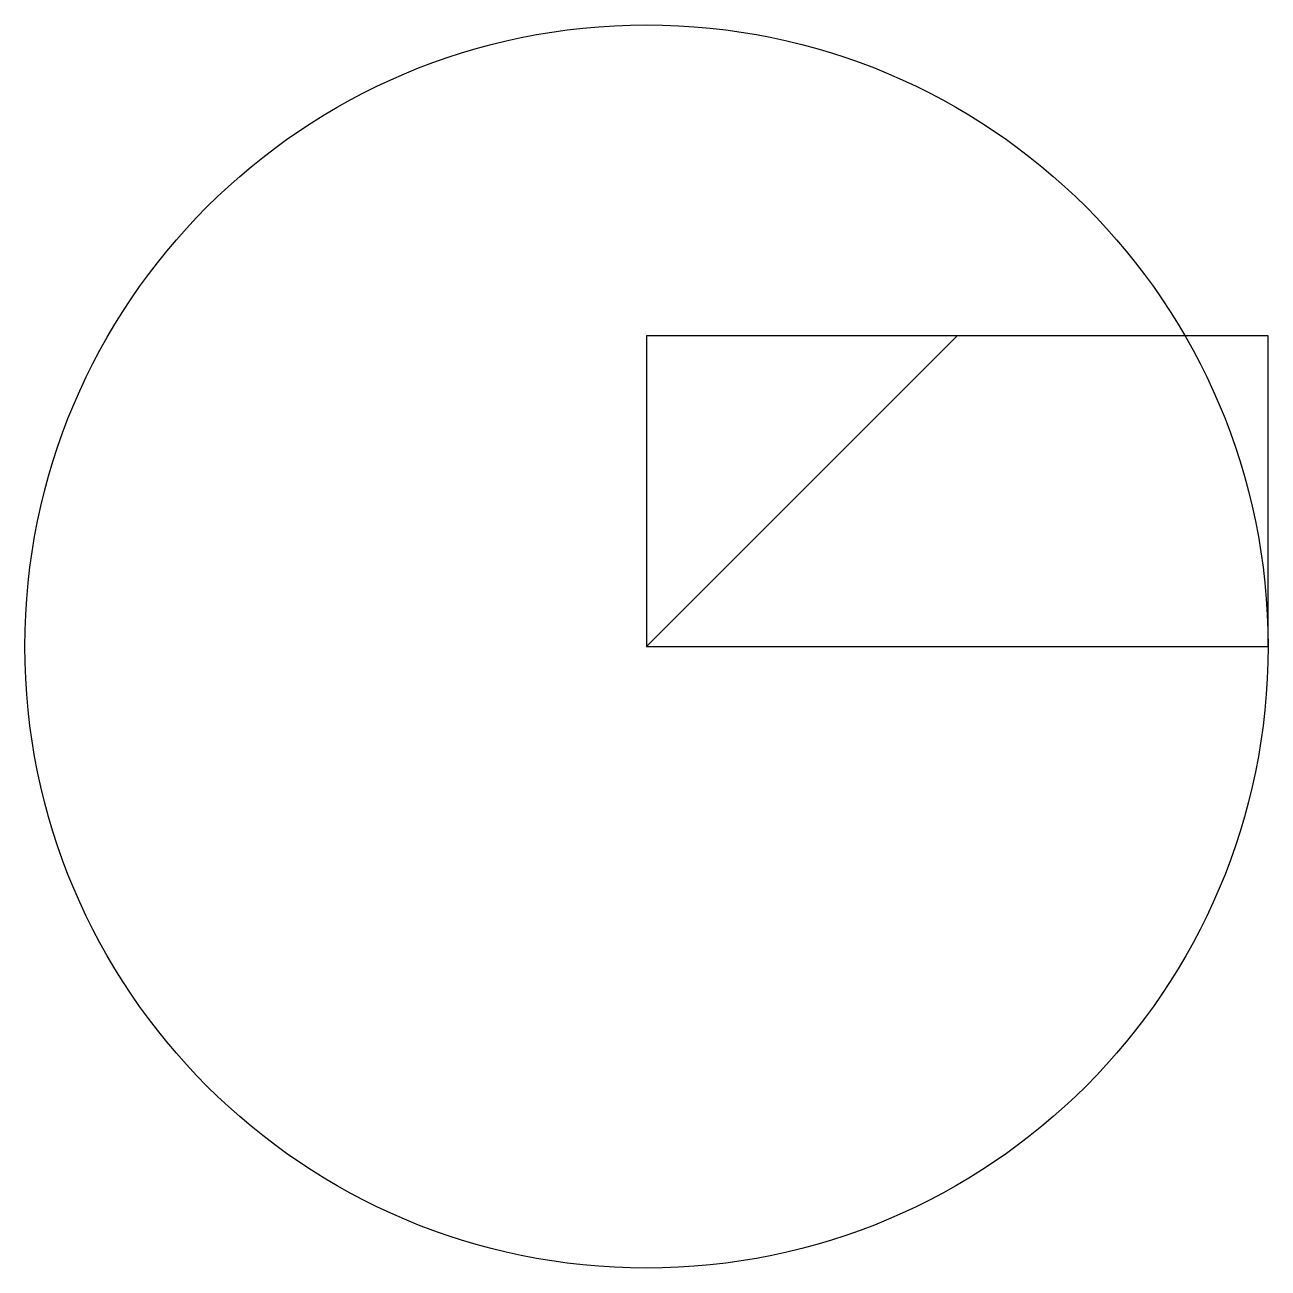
# Model space of a CAD drawing. Header units: millimetres. Extents: x -20 to 20, y -20 to 20.
import ezdxf

# ---------------------------------------------------------------- set-up
doc = ezdxf.new("R2010")
doc.units = ezdxf.units.MM

msp = doc.modelspace()

# ---------------------------------------------------------------- linework, layer by layer
msp.add_line((0, 0), (10, 0))
msp.add_lwpolyline([(0, 0), (10, 10)])
msp.add_lwpolyline([(0, 0), (20, 0), (20, 10), (0, 10)], close=True)
msp.add_circle((0, 0), 20)

doc.saveas('drawing.dxf')
